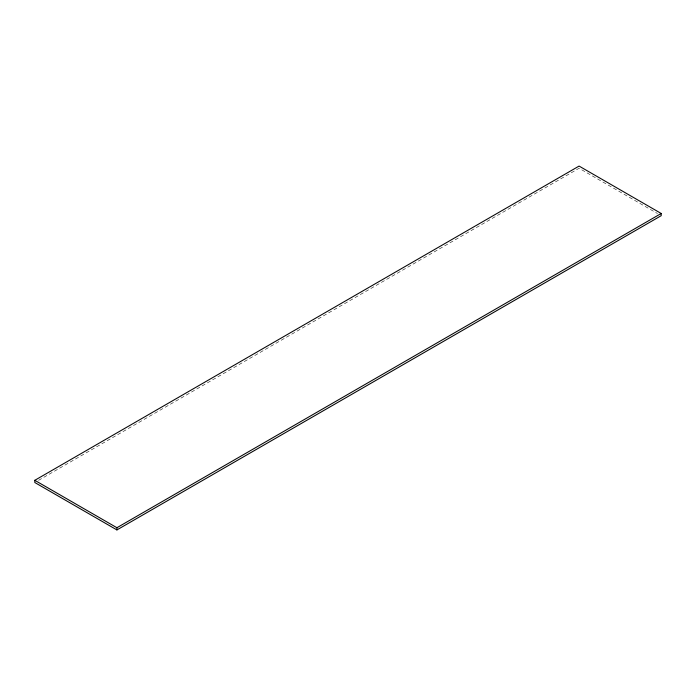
<?xml version="1.0" encoding="UTF-8"?>
<svg xmlns="http://www.w3.org/2000/svg" width="696" height="696" viewBox="0 0 696 696"><rect width="100%" height="100%" fill="white"/><g stroke="black" fill="none" stroke-linecap="round" stroke-linejoin="round"><path stroke-width="0.52" stroke-dasharray="3.48 2.61" d="M38.567 480.344L579.081 168.275L657.468 213.533"/><path stroke-width="1.04" d="M34.8 480.31L579.081 166.074L661.2 213.481L661.2 215.69L116.919 529.926L34.8 482.519L34.8 480.31L116.919 527.725L661.2 213.481M116.919 527.725L116.919 529.926"/></g></svg>
